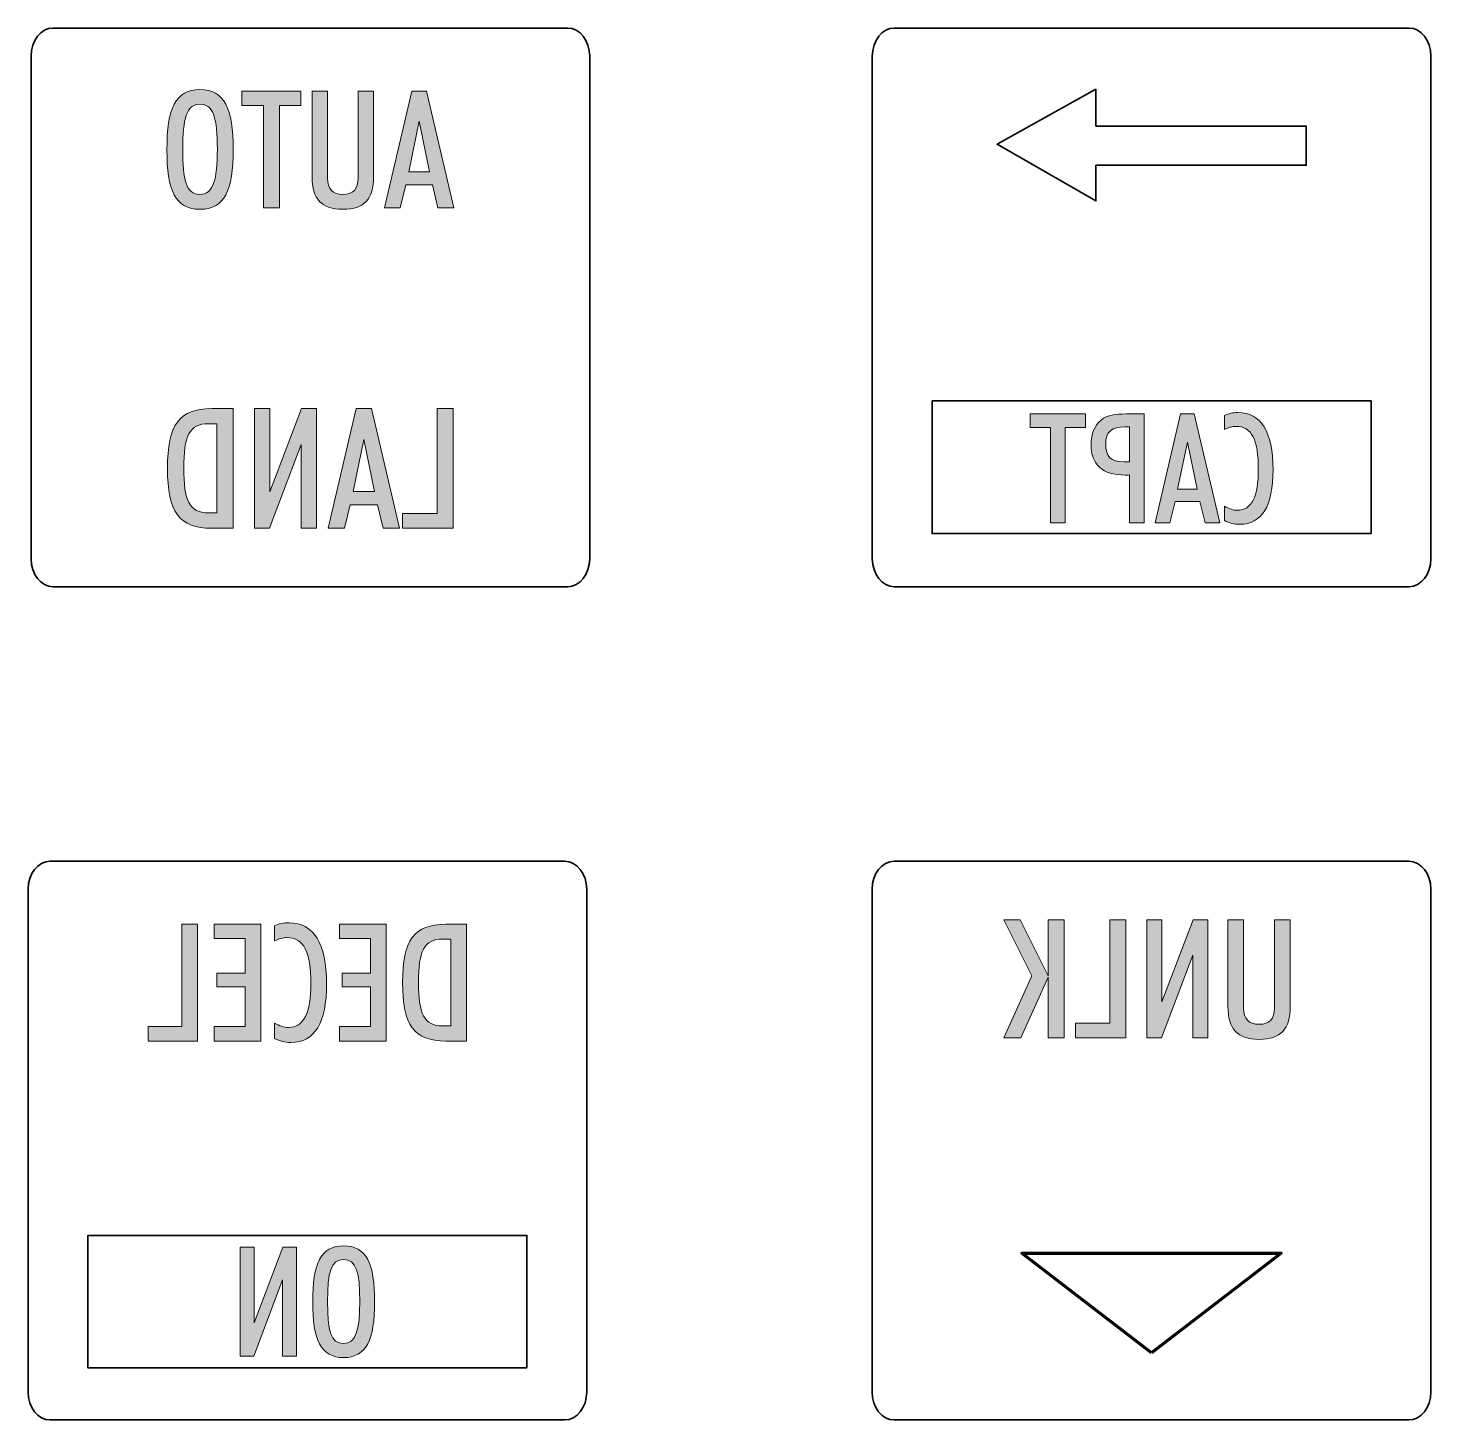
# Model space of a CAD drawing. Header units: millimetres. Extents: x 4 to 202, y 10 to 290.
# Drawn here: x 75.1 to 110.25, y 10.37 to 45.25 of the extents above; entities that cross this region are included whole.
import ezdxf

# ---------------------------------------------------------------- set-up
doc = ezdxf.new("R2010")
doc.units = ezdxf.units.MM
doc.header["$MEASUREMENT"] = 0
doc.layers.add('Layer 1', color=7, linetype='Continuous', lineweight=0)

# ---------------------------------------------------------------- blocks, each defined once
blk = doc.blocks.new('Block_43')
at = {"layer": 'Layer 1', "true_color": 0x1d1e1b, "transparency": 33554687}
h = blk.add_hatch(color=250, dxfattribs=at)
h.dxf.hatch_style = 2
edge = h.paths.add_edge_path()
edge.add_spline(control_points=[(101.059, 22.907), (101.059, 22.907), (100.66, 22.907), (100.66, 22.907), (100.66, 22.907), (100.66, 21.503), (100.66, 21.503), (100.66, 21.503), (99.962, 22.907), (99.962, 22.907), (99.962, 22.907), (99.547, 22.907), (99.547, 22.907), (99.547, 22.907), (100.253, 21.498), (100.253, 21.498), (100.253, 21.498), (99.547, 19.944), (99.547, 19.944), (99.547, 19.944), (99.975, 19.944), (99.975, 19.944), (99.975, 19.944), (100.66, 21.465), (100.66, 21.465), (100.66, 21.465), (100.66, 19.944), (100.66, 19.944), (100.66, 19.944), (101.059, 19.944), (101.059, 19.944), (101.059, 19.944), (101.059, 22.907), (101.059, 22.907)], knot_values=[0, 0, 0, 0, 1, 1, 1, 2, 2, 2, 3, 3, 3, 4, 4, 4, 5, 5, 5, 6, 6, 6, 7, 7, 7, 8, 8, 8, 9, 9, 9, 10, 10, 10, 11, 11, 11, 11], degree=3, periodic=0)
h = blk.add_hatch(color=250, dxfattribs=at)
h.dxf.hatch_style = 2
edge = h.paths.add_edge_path()
edge.add_spline(control_points=[(102.604, 22.907), (102.604, 22.907), (102.205, 22.907), (102.205, 22.907), (102.205, 22.907), (102.205, 20.314), (102.205, 20.314), (102.205, 20.314), (101.349, 20.314), (101.349, 20.314), (101.349, 20.314), (101.349, 19.944), (101.349, 19.944), (101.349, 19.944), (102.604, 19.944), (102.604, 19.944), (102.604, 19.944), (102.604, 22.907), (102.604, 22.907)], knot_values=[0, 0, 0, 0, 1, 1, 1, 2, 2, 2, 3, 3, 3, 4, 4, 4, 5, 5, 5, 6, 6, 6, 6], degree=3, periodic=0)
h = blk.add_hatch(color=250, dxfattribs=at)
h.dxf.hatch_style = 2
edge = h.paths.add_edge_path()
edge.add_spline(control_points=[(104.664, 22.907), (104.664, 22.907), (104.294, 22.907), (104.294, 22.907), (104.294, 22.907), (103.509, 20.85), (103.509, 20.85), (103.509, 20.85), (103.509, 22.907), (103.509, 22.907), (103.509, 22.907), (103.131, 22.907), (103.131, 22.907), (103.131, 22.907), (103.131, 19.944), (103.131, 19.944), (103.131, 19.944), (103.505, 19.944), (103.505, 19.944), (103.505, 19.944), (104.286, 22.018), (104.286, 22.018), (104.286, 22.018), (104.286, 19.944), (104.286, 19.944), (104.286, 19.944), (104.664, 19.944), (104.664, 19.944), (104.664, 19.944), (104.664, 22.907), (104.664, 22.907)], knot_values=[0, 0, 0, 0, 1, 1, 1, 2, 2, 2, 3, 3, 3, 4, 4, 4, 5, 5, 5, 6, 6, 6, 7, 7, 7, 8, 8, 8, 9, 9, 9, 10, 10, 10, 10], degree=3, periodic=0)
h = blk.add_hatch(color=250, dxfattribs=at)
h.dxf.hatch_style = 2
edge = h.paths.add_edge_path()
edge.add_spline(control_points=[(106.728, 22.907), (106.728, 22.907), (106.333, 22.907), (106.333, 22.907), (106.333, 22.907), (106.333, 20.701), (106.333, 20.701), (106.333, 20.418), (106.209, 20.285), (105.947, 20.285), (105.685, 20.285), (105.56, 20.418), (105.56, 20.701), (105.56, 20.701), (105.56, 22.907), (105.56, 22.907), (105.56, 22.907), (105.166, 22.907), (105.166, 22.907), (105.166, 22.907), (105.166, 20.734), (105.166, 20.734), (105.166, 20.165), (105.403, 19.907), (105.947, 19.907), (106.491, 19.907), (106.728, 20.165), (106.728, 20.734), (106.728, 20.734), (106.728, 22.907), (106.728, 22.907)], knot_values=[0, 0, 0, 0, 1, 1, 1, 2, 2, 2, 3, 3, 3, 4, 4, 4, 5, 5, 5, 6, 6, 6, 7, 7, 7, 8, 8, 8, 9, 9, 9, 10, 10, 10, 10], degree=3, periodic=0)
at = {"layer": 'Layer 1'}
for points, knots in [([(101.059, 22.907), (101.059, 22.907), (100.66, 22.907), (100.66, 22.907), (100.66, 22.907), (100.66, 21.503), (100.66, 21.503), (100.66, 21.503), (99.962, 22.907), (99.962, 22.907), (99.962, 22.907), (99.547, 22.907), (99.547, 22.907), (99.547, 22.907), (100.253, 21.498), (100.253, 21.498), (100.253, 21.498), (99.547, 19.944), (99.547, 19.944), (99.547, 19.944), (99.975, 19.944), (99.975, 19.944), (99.975, 19.944), (100.66, 21.465), (100.66, 21.465), (100.66, 21.465), (100.66, 19.944), (100.66, 19.944), (100.66, 19.944), (101.059, 19.944), (101.059, 19.944), (101.059, 19.944), (101.059, 22.907), (101.059, 22.907)], [0, 0, 0, 0, 1, 1, 1, 2, 2, 2, 3, 3, 3, 4, 4, 4, 5, 5, 5, 6, 6, 6, 7, 7, 7, 8, 8, 8, 9, 9, 9, 10, 10, 10, 11, 11, 11, 11]), ([(102.604, 22.907), (102.604, 22.907), (102.205, 22.907), (102.205, 22.907), (102.205, 22.907), (102.205, 20.314), (102.205, 20.314), (102.205, 20.314), (101.349, 20.314), (101.349, 20.314), (101.349, 20.314), (101.349, 19.944), (101.349, 19.944), (101.349, 19.944), (102.604, 19.944), (102.604, 19.944), (102.604, 19.944), (102.604, 22.907), (102.604, 22.907)], [0, 0, 0, 0, 1, 1, 1, 2, 2, 2, 3, 3, 3, 4, 4, 4, 5, 5, 5, 6, 6, 6, 6]), ([(104.664, 22.907), (104.664, 22.907), (104.294, 22.907), (104.294, 22.907), (104.294, 22.907), (103.509, 20.85), (103.509, 20.85), (103.509, 20.85), (103.509, 22.907), (103.509, 22.907), (103.509, 22.907), (103.131, 22.907), (103.131, 22.907), (103.131, 22.907), (103.131, 19.944), (103.131, 19.944), (103.131, 19.944), (103.505, 19.944), (103.505, 19.944), (103.505, 19.944), (104.286, 22.018), (104.286, 22.018), (104.286, 22.018), (104.286, 19.944), (104.286, 19.944), (104.286, 19.944), (104.664, 19.944), (104.664, 19.944), (104.664, 19.944), (104.664, 22.907), (104.664, 22.907)], [0, 0, 0, 0, 1, 1, 1, 2, 2, 2, 3, 3, 3, 4, 4, 4, 5, 5, 5, 6, 6, 6, 7, 7, 7, 8, 8, 8, 9, 9, 9, 10, 10, 10, 10]), ([(106.728, 22.907), (106.728, 22.907), (106.333, 22.907), (106.333, 22.907), (106.333, 22.907), (106.333, 20.701), (106.333, 20.701), (106.333, 20.418), (106.209, 20.285), (105.947, 20.285), (105.685, 20.285), (105.56, 20.418), (105.56, 20.701), (105.56, 20.701), (105.56, 22.907), (105.56, 22.907), (105.56, 22.907), (105.166, 22.907), (105.166, 22.907), (105.166, 22.907), (105.166, 20.734), (105.166, 20.734), (105.166, 20.165), (105.403, 19.907), (105.947, 19.907), (106.491, 19.907), (106.728, 20.165), (106.728, 20.734), (106.728, 20.734), (106.728, 22.907), (106.728, 22.907)], [0, 0, 0, 0, 1, 1, 1, 2, 2, 2, 3, 3, 3, 4, 4, 4, 5, 5, 5, 6, 6, 6, 7, 7, 7, 8, 8, 8, 9, 9, 9, 10, 10, 10, 10])]:
    blk.add_open_spline(points, degree=3, knots=knots, dxfattribs=at)
blk = doc.blocks.new('Block_44')
at = {"layer": 'Layer 1', "true_color": 0x1d1e1b, "transparency": 33554687}
h = blk.add_hatch(color=250, dxfattribs=at)
h.dxf.hatch_style = 2
edge = h.paths.add_edge_path()
edge.add_spline(control_points=[(79.346, 22.792), (79.346, 22.792), (78.952, 22.792), (78.952, 22.792), (78.952, 22.792), (78.952, 20.231), (78.952, 20.231), (78.952, 20.231), (78.106, 20.231), (78.106, 20.231), (78.106, 20.231), (78.106, 19.866), (78.106, 19.866), (78.106, 19.866), (79.346, 19.866), (79.346, 19.866), (79.346, 19.866), (79.346, 22.792), (79.346, 22.792)], knot_values=[0, 0, 0, 0, 1, 1, 1, 2, 2, 2, 3, 3, 3, 4, 4, 4, 5, 5, 5, 6, 6, 6, 6], degree=3, periodic=0)
h = blk.add_hatch(color=250, dxfattribs=at)
h.dxf.hatch_style = 2
edge = h.paths.add_edge_path()
edge.add_spline(control_points=[(80.933, 22.792), (80.933, 22.792), (79.763, 22.792), (79.763, 22.792), (79.763, 22.792), (79.763, 22.439), (79.763, 22.439), (79.763, 22.439), (80.539, 22.439), (80.539, 22.439), (80.539, 22.439), (80.539, 21.569), (80.539, 21.569), (80.539, 21.569), (79.829, 21.569), (79.829, 21.569), (79.829, 21.569), (79.829, 21.221), (79.829, 21.221), (79.829, 21.221), (80.539, 21.221), (80.539, 21.221), (80.539, 21.221), (80.539, 20.231), (80.539, 20.231), (80.539, 20.231), (79.763, 20.231), (79.763, 20.231), (79.763, 20.231), (79.763, 19.866), (79.763, 19.866), (79.763, 19.866), (80.933, 19.866), (80.933, 19.866), (80.933, 19.866), (80.933, 22.792), (80.933, 22.792)], knot_values=[0, 0, 0, 0, 1, 1, 1, 2, 2, 2, 3, 3, 3, 4, 4, 4, 5, 5, 5, 6, 6, 6, 7, 7, 7, 8, 8, 8, 9, 9, 9, 10, 10, 10, 11, 11, 11, 12, 12, 12, 12], degree=3, periodic=0)
h = blk.add_hatch(color=250, dxfattribs=at)
h.dxf.hatch_style = 2
edge = h.paths.add_edge_path()
edge.add_spline(control_points=[(81.683, 19.829), (82.282, 19.829), (82.578, 20.318), (82.578, 21.303), (82.578, 22.316), (82.254, 22.829), (81.638, 22.829), (81.503, 22.829), (81.384, 22.805), (81.273, 22.751), (81.273, 22.751), (81.273, 22.378), (81.273, 22.378), (81.384, 22.431), (81.486, 22.46), (81.581, 22.46), (82.012, 22.46), (82.184, 22.082), (82.184, 21.307), (82.184, 20.568), (82.007, 20.207), (81.622, 20.207), (81.511, 20.207), (81.4, 20.244), (81.273, 20.318), (81.273, 20.318), (81.273, 19.932), (81.273, 19.932), (81.404, 19.862), (81.535, 19.829), (81.683, 19.829)], knot_values=[0, 0, 0, 0, 1, 1, 1, 2, 2, 2, 3, 3, 3, 4, 4, 4, 5, 5, 5, 6, 6, 6, 7, 7, 7, 8, 8, 8, 9, 9, 9, 10, 10, 10, 10], degree=3, periodic=0)
h = blk.add_hatch(color=250, dxfattribs=at)
h.dxf.hatch_style = 2
edge = h.paths.add_edge_path()
edge.add_spline(control_points=[(84.071, 22.792), (84.071, 22.792), (82.901, 22.792), (82.901, 22.792), (82.901, 22.792), (82.901, 22.439), (82.901, 22.439), (82.901, 22.439), (83.677, 22.439), (83.677, 22.439), (83.677, 22.439), (83.677, 21.569), (83.677, 21.569), (83.677, 21.569), (82.967, 21.569), (82.967, 21.569), (82.967, 21.569), (82.967, 21.221), (82.967, 21.221), (82.967, 21.221), (83.677, 21.221), (83.677, 21.221), (83.677, 21.221), (83.677, 20.231), (83.677, 20.231), (83.677, 20.231), (82.901, 20.231), (82.901, 20.231), (82.901, 20.231), (82.901, 19.866), (82.901, 19.866), (82.901, 19.866), (84.071, 19.866), (84.071, 19.866), (84.071, 19.866), (84.071, 22.792), (84.071, 22.792)], knot_values=[0, 0, 0, 0, 1, 1, 1, 2, 2, 2, 3, 3, 3, 4, 4, 4, 5, 5, 5, 6, 6, 6, 7, 7, 7, 8, 8, 8, 9, 9, 9, 10, 10, 10, 11, 11, 11, 12, 12, 12, 12], degree=3, periodic=0)
h = blk.add_hatch(color=250, dxfattribs=at)
h.dxf.hatch_style = 2
edge = h.paths.add_edge_path()
edge.add_spline(control_points=[(85.486, 20.244), (85.022, 20.244), (84.882, 20.556), (84.882, 21.335), (84.882, 22.115), (85.022, 22.423), (85.486, 22.423), (85.486, 22.423), (85.691, 22.423), (85.691, 22.423), (85.691, 22.423), (85.691, 20.244), (85.691, 20.244), (85.691, 20.244), (85.486, 20.244), (85.486, 20.244)], knot_values=[0, 0, 0, 0, 1, 1, 1, 2, 2, 2, 3, 3, 3, 4, 4, 4, 5, 5, 5, 5], degree=3, periodic=0)
edge = h.paths.add_edge_path()
edge.add_spline(control_points=[(86.089, 22.792), (86.089, 22.792), (85.568, 22.792), (85.568, 22.792), (84.768, 22.792), (84.484, 22.398), (84.484, 21.331), (84.484, 20.26), (84.768, 19.866), (85.568, 19.866), (85.568, 19.866), (86.089, 19.866), (86.089, 19.866), (86.089, 19.866), (86.089, 22.792), (86.089, 22.792)], knot_values=[0, 0, 0, 0, 1, 1, 1, 2, 2, 2, 3, 3, 3, 4, 4, 4, 5, 5, 5, 5], degree=3, periodic=0)
at = {"layer": 'Layer 1'}
for points, knots in [([(79.346, 22.792), (79.346, 22.792), (78.952, 22.792), (78.952, 22.792), (78.952, 22.792), (78.952, 20.231), (78.952, 20.231), (78.952, 20.231), (78.106, 20.231), (78.106, 20.231), (78.106, 20.231), (78.106, 19.866), (78.106, 19.866), (78.106, 19.866), (79.346, 19.866), (79.346, 19.866), (79.346, 19.866), (79.346, 22.792), (79.346, 22.792)], [0, 0, 0, 0, 1, 1, 1, 2, 2, 2, 3, 3, 3, 4, 4, 4, 5, 5, 5, 6, 6, 6, 6]), ([(80.933, 22.792), (80.933, 22.792), (79.763, 22.792), (79.763, 22.792), (79.763, 22.792), (79.763, 22.439), (79.763, 22.439), (79.763, 22.439), (80.539, 22.439), (80.539, 22.439), (80.539, 22.439), (80.539, 21.569), (80.539, 21.569), (80.539, 21.569), (79.829, 21.569), (79.829, 21.569), (79.829, 21.569), (79.829, 21.221), (79.829, 21.221), (79.829, 21.221), (80.539, 21.221), (80.539, 21.221), (80.539, 21.221), (80.539, 20.231), (80.539, 20.231), (80.539, 20.231), (79.763, 20.231), (79.763, 20.231), (79.763, 20.231), (79.763, 19.866), (79.763, 19.866), (79.763, 19.866), (80.933, 19.866), (80.933, 19.866), (80.933, 19.866), (80.933, 22.792), (80.933, 22.792)], [0, 0, 0, 0, 1, 1, 1, 2, 2, 2, 3, 3, 3, 4, 4, 4, 5, 5, 5, 6, 6, 6, 7, 7, 7, 8, 8, 8, 9, 9, 9, 10, 10, 10, 11, 11, 11, 12, 12, 12, 12]), ([(81.683, 19.829), (82.282, 19.829), (82.578, 20.318), (82.578, 21.303), (82.578, 22.316), (82.254, 22.829), (81.638, 22.829), (81.503, 22.829), (81.384, 22.805), (81.273, 22.751), (81.273, 22.751), (81.273, 22.378), (81.273, 22.378), (81.384, 22.431), (81.486, 22.46), (81.581, 22.46), (82.012, 22.46), (82.184, 22.082), (82.184, 21.307), (82.184, 20.568), (82.007, 20.207), (81.622, 20.207), (81.511, 20.207), (81.4, 20.244), (81.273, 20.318), (81.273, 20.318), (81.273, 19.932), (81.273, 19.932), (81.404, 19.862), (81.535, 19.829), (81.683, 19.829)], [0, 0, 0, 0, 1, 1, 1, 2, 2, 2, 3, 3, 3, 4, 4, 4, 5, 5, 5, 6, 6, 6, 7, 7, 7, 8, 8, 8, 9, 9, 9, 10, 10, 10, 10]), ([(84.071, 22.792), (84.071, 22.792), (82.901, 22.792), (82.901, 22.792), (82.901, 22.792), (82.901, 22.439), (82.901, 22.439), (82.901, 22.439), (83.677, 22.439), (83.677, 22.439), (83.677, 22.439), (83.677, 21.569), (83.677, 21.569), (83.677, 21.569), (82.967, 21.569), (82.967, 21.569), (82.967, 21.569), (82.967, 21.221), (82.967, 21.221), (82.967, 21.221), (83.677, 21.221), (83.677, 21.221), (83.677, 21.221), (83.677, 20.231), (83.677, 20.231), (83.677, 20.231), (82.901, 20.231), (82.901, 20.231), (82.901, 20.231), (82.901, 19.866), (82.901, 19.866), (82.901, 19.866), (84.071, 19.866), (84.071, 19.866), (84.071, 19.866), (84.071, 22.792), (84.071, 22.792)], [0, 0, 0, 0, 1, 1, 1, 2, 2, 2, 3, 3, 3, 4, 4, 4, 5, 5, 5, 6, 6, 6, 7, 7, 7, 8, 8, 8, 9, 9, 9, 10, 10, 10, 11, 11, 11, 12, 12, 12, 12]), ([(86.089, 22.792), (86.089, 22.792), (85.568, 22.792), (85.568, 22.792), (84.768, 22.792), (84.484, 22.398), (84.484, 21.331), (84.484, 20.26), (84.768, 19.866), (85.568, 19.866), (85.568, 19.866), (86.089, 19.866), (86.089, 19.866), (86.089, 19.866), (86.089, 22.792), (86.089, 22.792)], [0, 0, 0, 0, 1, 1, 1, 2, 2, 2, 3, 3, 3, 4, 4, 4, 5, 5, 5, 5]), ([(85.486, 20.244), (85.022, 20.244), (84.882, 20.556), (84.882, 21.335), (84.882, 22.115), (85.022, 22.423), (85.486, 22.423), (85.486, 22.423), (85.691, 22.423), (85.691, 22.423), (85.691, 22.423), (85.691, 20.244), (85.691, 20.244), (85.691, 20.244), (85.486, 20.244), (85.486, 20.244)], [0, 0, 0, 0, 1, 1, 1, 2, 2, 2, 3, 3, 3, 4, 4, 4, 5, 5, 5, 5])]:
    blk.add_open_spline(points, degree=3, knots=knots, dxfattribs=at)
blk = doc.blocks.new('Block_45')
at = {"layer": 'Layer 1', "true_color": 0x1d1e1b, "transparency": 33554687}
h = blk.add_hatch(color=250, dxfattribs=at)
h.dxf.hatch_style = 2
edge = h.paths.add_edge_path()
edge.add_spline(control_points=[(81.826, 14.701), (81.826, 14.701), (81.485, 14.701), (81.485, 14.701), (81.485, 14.701), (80.761, 12.805), (80.761, 12.805), (80.761, 12.805), (80.761, 14.701), (80.761, 14.701), (80.761, 14.701), (80.413, 14.701), (80.413, 14.701), (80.413, 14.701), (80.413, 11.97), (80.413, 11.97), (80.413, 11.97), (80.757, 11.97), (80.757, 11.97), (80.757, 11.97), (81.478, 13.881), (81.478, 13.881), (81.478, 13.881), (81.478, 11.97), (81.478, 11.97), (81.478, 11.97), (81.826, 11.97), (81.826, 11.97), (81.826, 11.97), (81.826, 14.701), (81.826, 14.701)], knot_values=[0, 0, 0, 0, 1, 1, 1, 2, 2, 2, 3, 3, 3, 4, 4, 4, 5, 5, 5, 6, 6, 6, 7, 7, 7, 8, 8, 8, 9, 9, 9, 10, 10, 10, 10], degree=3, periodic=0)
h = blk.add_hatch(color=250, dxfattribs=at)
h.dxf.hatch_style = 2
edge = h.paths.add_edge_path()
edge.add_spline(control_points=[(83.001, 12.284), (82.676, 12.284), (82.603, 12.625), (82.603, 13.341), (82.603, 14.057), (82.687, 14.394), (83.005, 14.394), (83.323, 14.394), (83.411, 14.057), (83.411, 13.341), (83.411, 12.621), (83.315, 12.284), (83.001, 12.284)], knot_values=[0, 0, 0, 0, 1, 1, 1, 2, 2, 2, 3, 3, 3, 4, 4, 4, 4], degree=3, periodic=0)
edge = h.paths.add_edge_path()
edge.add_spline(control_points=[(83.005, 14.735), (82.43, 14.735), (82.231, 14.291), (82.231, 13.333), (82.231, 12.38), (82.43, 11.935), (83.005, 11.935), (83.579, 11.935), (83.782, 12.376), (83.782, 13.333), (83.782, 14.291), (83.579, 14.735), (83.005, 14.735)], knot_values=[0, 0, 0, 0, 1, 1, 1, 2, 2, 2, 3, 3, 3, 4, 4, 4, 4], degree=3, periodic=0)
at = {"layer": 'Layer 1'}
for points, knots in [([(81.826, 14.701), (81.826, 14.701), (81.485, 14.701), (81.485, 14.701), (81.485, 14.701), (80.761, 12.805), (80.761, 12.805), (80.761, 12.805), (80.761, 14.701), (80.761, 14.701), (80.761, 14.701), (80.413, 14.701), (80.413, 14.701), (80.413, 14.701), (80.413, 11.97), (80.413, 11.97), (80.413, 11.97), (80.757, 11.97), (80.757, 11.97), (80.757, 11.97), (81.478, 13.881), (81.478, 13.881), (81.478, 13.881), (81.478, 11.97), (81.478, 11.97), (81.478, 11.97), (81.826, 11.97), (81.826, 11.97), (81.826, 11.97), (81.826, 14.701), (81.826, 14.701)], [0, 0, 0, 0, 1, 1, 1, 2, 2, 2, 3, 3, 3, 4, 4, 4, 5, 5, 5, 6, 6, 6, 7, 7, 7, 8, 8, 8, 9, 9, 9, 10, 10, 10, 10]), ([(83.005, 14.735), (82.43, 14.735), (82.231, 14.291), (82.231, 13.333), (82.231, 12.38), (82.43, 11.935), (83.005, 11.935), (83.579, 11.935), (83.782, 12.376), (83.782, 13.333), (83.782, 14.291), (83.579, 14.735), (83.005, 14.735)], [0, 0, 0, 0, 1, 1, 1, 2, 2, 2, 3, 3, 3, 4, 4, 4, 4]), ([(83.001, 12.284), (82.676, 12.284), (82.603, 12.625), (82.603, 13.341), (82.603, 14.057), (82.687, 14.394), (83.005, 14.394), (83.323, 14.394), (83.411, 14.057), (83.411, 13.341), (83.411, 12.621), (83.315, 12.284), (83.001, 12.284)], [0, 0, 0, 0, 1, 1, 1, 2, 2, 2, 3, 3, 3, 4, 4, 4, 4])]:
    blk.add_open_spline(points, degree=3, knots=knots, dxfattribs=at)
blk = doc.blocks.new('Block_60')
at = {"layer": 'Layer 1', "true_color": 0x1d1e1b, "transparency": 33554687}
h = blk.add_hatch(color=250, dxfattribs=at)
h.dxf.hatch_style = 2
edge = h.paths.add_edge_path()
edge.add_spline(control_points=[(101.089, 35.239), (101.089, 35.239), (101.594, 35.239), (101.594, 35.239), (101.594, 35.239), (101.594, 35.58), (101.594, 35.58), (101.594, 35.58), (100.212, 35.58), (100.212, 35.58), (100.212, 35.58), (100.212, 35.239), (100.212, 35.239), (100.212, 35.239), (100.717, 35.239), (100.717, 35.239), (100.717, 35.239), (100.717, 32.849), (100.717, 32.849), (100.717, 32.849), (101.089, 32.849), (101.089, 32.849), (101.089, 32.849), (101.089, 35.239), (101.089, 35.239)], knot_values=[0, 0, 0, 0, 1, 1, 1, 2, 2, 2, 3, 3, 3, 4, 4, 4, 5, 5, 5, 6, 6, 6, 7, 7, 7, 8, 8, 8, 8], degree=3, periodic=0)
h = blk.add_hatch(color=250, dxfattribs=at)
h.dxf.hatch_style = 2
edge = h.paths.add_edge_path()
edge.add_spline(control_points=[(102.559, 34.381), (102.237, 34.381), (102.103, 34.5), (102.103, 34.826), (102.103, 35.143), (102.252, 35.258), (102.586, 35.258), (102.586, 35.258), (102.697, 35.258), (102.697, 35.258), (102.697, 35.258), (102.697, 34.381), (102.697, 34.381), (102.697, 34.381), (102.559, 34.381), (102.559, 34.381)], knot_values=[0, 0, 0, 0, 1, 1, 1, 2, 2, 2, 3, 3, 3, 4, 4, 4, 5, 5, 5, 5], degree=3, periodic=0)
edge = h.paths.add_edge_path()
edge.add_spline(control_points=[(103.064, 35.58), (103.064, 35.58), (102.616, 35.58), (102.616, 35.58), (102.348, 35.58), (102.149, 35.557), (101.988, 35.427), (101.827, 35.297), (101.735, 35.074), (101.735, 34.81), (101.735, 34.316), (102.026, 34.048), (102.589, 34.048), (102.624, 34.048), (102.662, 34.048), (102.697, 34.052), (102.697, 34.052), (102.697, 32.849), (102.697, 32.849), (102.697, 32.849), (103.064, 32.849), (103.064, 32.849), (103.064, 32.849), (103.064, 35.58), (103.064, 35.58)], knot_values=[0, 0, 0, 0, 1, 1, 1, 2, 2, 2, 3, 3, 3, 4, 4, 4, 5, 5, 5, 6, 6, 6, 7, 7, 7, 8, 8, 8, 8], degree=3, periodic=0)
h = blk.add_hatch(color=250, dxfattribs=at)
h.dxf.hatch_style = 2
edge = h.paths.add_edge_path()
edge.add_spline(control_points=[(104.396, 33.692), (104.396, 33.692), (103.906, 33.692), (103.906, 33.692), (103.906, 33.692), (104.151, 34.875), (104.151, 34.875), (104.151, 34.875), (104.396, 33.692), (104.396, 33.692)], knot_values=[0, 0, 0, 0, 1, 1, 1, 2, 2, 2, 3, 3, 3, 3], degree=3, periodic=0)
edge = h.paths.add_edge_path()
edge.add_spline(control_points=[(104.324, 35.58), (104.324, 35.58), (103.979, 35.58), (103.979, 35.58), (103.979, 35.58), (103.339, 32.849), (103.339, 32.849), (103.339, 32.849), (103.711, 32.849), (103.711, 32.849), (103.711, 32.849), (103.841, 33.385), (103.841, 33.385), (103.841, 33.385), (104.465, 33.385), (104.465, 33.385), (104.465, 33.385), (104.592, 32.849), (104.592, 32.849), (104.592, 32.849), (104.963, 32.849), (104.963, 32.849), (104.963, 32.849), (104.324, 35.58), (104.324, 35.58)], knot_values=[0, 0, 0, 0, 1, 1, 1, 2, 2, 2, 3, 3, 3, 4, 4, 4, 5, 5, 5, 6, 6, 6, 7, 7, 7, 8, 8, 8, 8], degree=3, periodic=0)
h = blk.add_hatch(color=250, dxfattribs=at)
h.dxf.hatch_style = 2
edge = h.paths.add_edge_path()
edge.add_spline(control_points=[(105.461, 32.815), (106.02, 32.815), (106.296, 33.27), (106.296, 34.19), (106.296, 35.136), (105.993, 35.615), (105.418, 35.615), (105.292, 35.615), (105.181, 35.592), (105.077, 35.542), (105.077, 35.542), (105.077, 35.193), (105.077, 35.193), (105.181, 35.243), (105.277, 35.27), (105.365, 35.27), (105.767, 35.27), (105.928, 34.917), (105.928, 34.193), (105.928, 33.504), (105.763, 33.167), (105.403, 33.167), (105.3, 33.167), (105.196, 33.201), (105.077, 33.27), (105.077, 33.27), (105.077, 32.91), (105.077, 32.91), (105.2, 32.845), (105.323, 32.815), (105.461, 32.815)], knot_values=[0, 0, 0, 0, 1, 1, 1, 2, 2, 2, 3, 3, 3, 4, 4, 4, 5, 5, 5, 6, 6, 6, 7, 7, 7, 8, 8, 8, 9, 9, 9, 10, 10, 10, 10], degree=3, periodic=0)
at = {"layer": 'Layer 1'}
for points, knots in [([(101.089, 35.239), (101.089, 35.239), (101.594, 35.239), (101.594, 35.239), (101.594, 35.239), (101.594, 35.58), (101.594, 35.58), (101.594, 35.58), (100.212, 35.58), (100.212, 35.58), (100.212, 35.58), (100.212, 35.239), (100.212, 35.239), (100.212, 35.239), (100.717, 35.239), (100.717, 35.239), (100.717, 35.239), (100.717, 32.849), (100.717, 32.849), (100.717, 32.849), (101.089, 32.849), (101.089, 32.849), (101.089, 32.849), (101.089, 35.239), (101.089, 35.239)], [0, 0, 0, 0, 1, 1, 1, 2, 2, 2, 3, 3, 3, 4, 4, 4, 5, 5, 5, 6, 6, 6, 7, 7, 7, 8, 8, 8, 8]), ([(103.064, 35.58), (103.064, 35.58), (102.616, 35.58), (102.616, 35.58), (102.348, 35.58), (102.149, 35.557), (101.988, 35.427), (101.827, 35.297), (101.735, 35.074), (101.735, 34.81), (101.735, 34.316), (102.026, 34.048), (102.589, 34.048), (102.624, 34.048), (102.662, 34.048), (102.697, 34.052), (102.697, 34.052), (102.697, 32.849), (102.697, 32.849), (102.697, 32.849), (103.064, 32.849), (103.064, 32.849), (103.064, 32.849), (103.064, 35.58), (103.064, 35.58)], [0, 0, 0, 0, 1, 1, 1, 2, 2, 2, 3, 3, 3, 4, 4, 4, 5, 5, 5, 6, 6, 6, 7, 7, 7, 8, 8, 8, 8]), ([(104.324, 35.58), (104.324, 35.58), (103.979, 35.58), (103.979, 35.58), (103.979, 35.58), (103.339, 32.849), (103.339, 32.849), (103.339, 32.849), (103.711, 32.849), (103.711, 32.849), (103.711, 32.849), (103.841, 33.385), (103.841, 33.385), (103.841, 33.385), (104.465, 33.385), (104.465, 33.385), (104.465, 33.385), (104.592, 32.849), (104.592, 32.849), (104.592, 32.849), (104.963, 32.849), (104.963, 32.849), (104.963, 32.849), (104.324, 35.58), (104.324, 35.58)], [0, 0, 0, 0, 1, 1, 1, 2, 2, 2, 3, 3, 3, 4, 4, 4, 5, 5, 5, 6, 6, 6, 7, 7, 7, 8, 8, 8, 8]), ([(105.461, 32.815), (106.02, 32.815), (106.296, 33.27), (106.296, 34.19), (106.296, 35.136), (105.993, 35.615), (105.418, 35.615), (105.292, 35.615), (105.181, 35.592), (105.077, 35.542), (105.077, 35.542), (105.077, 35.193), (105.077, 35.193), (105.181, 35.243), (105.277, 35.27), (105.365, 35.27), (105.767, 35.27), (105.928, 34.917), (105.928, 34.193), (105.928, 33.504), (105.763, 33.167), (105.403, 33.167), (105.3, 33.167), (105.196, 33.201), (105.077, 33.27), (105.077, 33.27), (105.077, 32.91), (105.077, 32.91), (105.2, 32.845), (105.323, 32.815), (105.461, 32.815)], [0, 0, 0, 0, 1, 1, 1, 2, 2, 2, 3, 3, 3, 4, 4, 4, 5, 5, 5, 6, 6, 6, 7, 7, 7, 8, 8, 8, 9, 9, 9, 10, 10, 10, 10]), ([(102.559, 34.381), (102.237, 34.381), (102.103, 34.5), (102.103, 34.826), (102.103, 35.143), (102.252, 35.258), (102.586, 35.258), (102.586, 35.258), (102.697, 35.258), (102.697, 35.258), (102.697, 35.258), (102.697, 34.381), (102.697, 34.381), (102.697, 34.381), (102.559, 34.381), (102.559, 34.381)], [0, 0, 0, 0, 1, 1, 1, 2, 2, 2, 3, 3, 3, 4, 4, 4, 5, 5, 5, 5]), ([(104.396, 33.692), (104.396, 33.692), (103.906, 33.692), (103.906, 33.692), (103.906, 33.692), (104.151, 34.875), (104.151, 34.875), (104.151, 34.875), (104.396, 33.692), (104.396, 33.692)], [0, 0, 0, 0, 1, 1, 1, 2, 2, 2, 3, 3, 3, 3])]:
    blk.add_open_spline(points, degree=3, knots=knots, dxfattribs=at)
blk = doc.blocks.new('Block_61')
at = {"layer": 'Layer 1', "true_color": 0x1d1e1b, "transparency": 33554687}
h = blk.add_hatch(color=250, dxfattribs=at)
h.dxf.hatch_style = 2
edge = h.paths.add_edge_path()
edge.add_spline(control_points=[(79.618, 33.102), (79.142, 33.102), (78.999, 33.421), (78.999, 34.221), (78.999, 35.02), (79.142, 35.336), (79.618, 35.336), (79.618, 35.336), (79.828, 35.336), (79.828, 35.336), (79.828, 35.336), (79.828, 33.102), (79.828, 33.102), (79.828, 33.102), (79.618, 33.102), (79.618, 33.102)], knot_values=[0, 0, 0, 0, 1, 1, 1, 2, 2, 2, 3, 3, 3, 4, 4, 4, 5, 5, 5, 5], degree=3, periodic=0)
edge = h.paths.add_edge_path()
edge.add_spline(control_points=[(80.236, 35.715), (80.236, 35.715), (79.702, 35.715), (79.702, 35.715), (78.882, 35.715), (78.591, 35.311), (78.591, 34.217), (78.591, 33.118), (78.882, 32.715), (79.702, 32.715), (79.702, 32.715), (80.236, 32.715), (80.236, 32.715), (80.236, 32.715), (80.236, 35.715), (80.236, 35.715)], knot_values=[0, 0, 0, 0, 1, 1, 1, 2, 2, 2, 3, 3, 3, 4, 4, 4, 5, 5, 5, 5], degree=3, periodic=0)
h = blk.add_hatch(color=250, dxfattribs=at)
h.dxf.hatch_style = 2
edge = h.paths.add_edge_path()
edge.add_spline(control_points=[(82.322, 35.715), (82.322, 35.715), (81.948, 35.715), (81.948, 35.715), (81.948, 35.715), (81.153, 33.632), (81.153, 33.632), (81.153, 33.632), (81.153, 35.715), (81.153, 35.715), (81.153, 35.715), (80.77, 35.715), (80.77, 35.715), (80.77, 35.715), (80.77, 32.715), (80.77, 32.715), (80.77, 32.715), (81.148, 32.715), (81.148, 32.715), (81.148, 32.715), (81.939, 34.814), (81.939, 34.814), (81.939, 34.814), (81.939, 32.715), (81.939, 32.715), (81.939, 32.715), (82.322, 32.715), (82.322, 32.715), (82.322, 32.715), (82.322, 35.715), (82.322, 35.715)], knot_values=[0, 0, 0, 0, 1, 1, 1, 2, 2, 2, 3, 3, 3, 4, 4, 4, 5, 5, 5, 6, 6, 6, 7, 7, 7, 8, 8, 8, 9, 9, 9, 10, 10, 10, 10], degree=3, periodic=0)
h = blk.add_hatch(color=250, dxfattribs=at)
h.dxf.hatch_style = 2
edge = h.paths.add_edge_path()
edge.add_spline(control_points=[(83.781, 33.64), (83.781, 33.64), (83.243, 33.64), (83.243, 33.64), (83.243, 33.64), (83.512, 34.94), (83.512, 34.94), (83.512, 34.94), (83.781, 33.64), (83.781, 33.64)], knot_values=[0, 0, 0, 0, 1, 1, 1, 2, 2, 2, 3, 3, 3, 3], degree=3, periodic=0)
edge = h.paths.add_edge_path()
edge.add_spline(control_points=[(83.701, 35.715), (83.701, 35.715), (83.323, 35.715), (83.323, 35.715), (83.323, 35.715), (82.62, 32.715), (82.62, 32.715), (82.62, 32.715), (83.028, 32.715), (83.028, 32.715), (83.028, 32.715), (83.171, 33.304), (83.171, 33.304), (83.171, 33.304), (83.857, 33.304), (83.857, 33.304), (83.857, 33.304), (83.996, 32.715), (83.996, 32.715), (83.996, 32.715), (84.404, 32.715), (84.404, 32.715), (84.404, 32.715), (83.701, 35.715), (83.701, 35.715)], knot_values=[0, 0, 0, 0, 1, 1, 1, 2, 2, 2, 3, 3, 3, 4, 4, 4, 5, 5, 5, 6, 6, 6, 7, 7, 7, 8, 8, 8, 8], degree=3, periodic=0)
h = blk.add_hatch(color=250, dxfattribs=at)
h.dxf.hatch_style = 2
edge = h.paths.add_edge_path()
edge.add_spline(control_points=[(85.754, 35.715), (85.754, 35.715), (85.35, 35.715), (85.35, 35.715), (85.35, 35.715), (85.35, 33.089), (85.35, 33.089), (85.35, 33.089), (84.483, 33.089), (84.483, 33.089), (84.483, 33.089), (84.483, 32.715), (84.483, 32.715), (84.483, 32.715), (85.754, 32.715), (85.754, 32.715), (85.754, 32.715), (85.754, 35.715), (85.754, 35.715)], knot_values=[0, 0, 0, 0, 1, 1, 1, 2, 2, 2, 3, 3, 3, 4, 4, 4, 5, 5, 5, 6, 6, 6, 6], degree=3, periodic=0)
at = {"layer": 'Layer 1'}
for points, knots in [([(80.236, 35.715), (80.236, 35.715), (79.702, 35.715), (79.702, 35.715), (78.882, 35.715), (78.591, 35.311), (78.591, 34.217), (78.591, 33.118), (78.882, 32.715), (79.702, 32.715), (79.702, 32.715), (80.236, 32.715), (80.236, 32.715), (80.236, 32.715), (80.236, 35.715), (80.236, 35.715)], [0, 0, 0, 0, 1, 1, 1, 2, 2, 2, 3, 3, 3, 4, 4, 4, 5, 5, 5, 5]), ([(82.322, 35.715), (82.322, 35.715), (81.948, 35.715), (81.948, 35.715), (81.948, 35.715), (81.153, 33.632), (81.153, 33.632), (81.153, 33.632), (81.153, 35.715), (81.153, 35.715), (81.153, 35.715), (80.77, 35.715), (80.77, 35.715), (80.77, 35.715), (80.77, 32.715), (80.77, 32.715), (80.77, 32.715), (81.148, 32.715), (81.148, 32.715), (81.148, 32.715), (81.939, 34.814), (81.939, 34.814), (81.939, 34.814), (81.939, 32.715), (81.939, 32.715), (81.939, 32.715), (82.322, 32.715), (82.322, 32.715), (82.322, 32.715), (82.322, 35.715), (82.322, 35.715)], [0, 0, 0, 0, 1, 1, 1, 2, 2, 2, 3, 3, 3, 4, 4, 4, 5, 5, 5, 6, 6, 6, 7, 7, 7, 8, 8, 8, 9, 9, 9, 10, 10, 10, 10]), ([(83.701, 35.715), (83.701, 35.715), (83.323, 35.715), (83.323, 35.715), (83.323, 35.715), (82.62, 32.715), (82.62, 32.715), (82.62, 32.715), (83.028, 32.715), (83.028, 32.715), (83.028, 32.715), (83.171, 33.304), (83.171, 33.304), (83.171, 33.304), (83.857, 33.304), (83.857, 33.304), (83.857, 33.304), (83.996, 32.715), (83.996, 32.715), (83.996, 32.715), (84.404, 32.715), (84.404, 32.715), (84.404, 32.715), (83.701, 35.715), (83.701, 35.715)], [0, 0, 0, 0, 1, 1, 1, 2, 2, 2, 3, 3, 3, 4, 4, 4, 5, 5, 5, 6, 6, 6, 7, 7, 7, 8, 8, 8, 8]), ([(85.754, 35.715), (85.754, 35.715), (85.35, 35.715), (85.35, 35.715), (85.35, 35.715), (85.35, 33.089), (85.35, 33.089), (85.35, 33.089), (84.483, 33.089), (84.483, 33.089), (84.483, 33.089), (84.483, 32.715), (84.483, 32.715), (84.483, 32.715), (85.754, 32.715), (85.754, 32.715), (85.754, 32.715), (85.754, 35.715), (85.754, 35.715)], [0, 0, 0, 0, 1, 1, 1, 2, 2, 2, 3, 3, 3, 4, 4, 4, 5, 5, 5, 6, 6, 6, 6]), ([(79.618, 33.102), (79.142, 33.102), (78.999, 33.421), (78.999, 34.221), (78.999, 35.02), (79.142, 35.336), (79.618, 35.336), (79.618, 35.336), (79.828, 35.336), (79.828, 35.336), (79.828, 35.336), (79.828, 33.102), (79.828, 33.102), (79.828, 33.102), (79.618, 33.102), (79.618, 33.102)], [0, 0, 0, 0, 1, 1, 1, 2, 2, 2, 3, 3, 3, 4, 4, 4, 5, 5, 5, 5]), ([(83.781, 33.64), (83.781, 33.64), (83.243, 33.64), (83.243, 33.64), (83.243, 33.64), (83.512, 34.94), (83.512, 34.94), (83.512, 34.94), (83.781, 33.64), (83.781, 33.64)], [0, 0, 0, 0, 1, 1, 1, 2, 2, 2, 3, 3, 3, 3])]:
    blk.add_open_spline(points, degree=3, knots=knots, dxfattribs=at)
blk = doc.blocks.new('Block_62')
at = {"layer": 'Layer 1', "true_color": 0x1d1e1b, "transparency": 33554687}
h = blk.add_hatch(color=250, dxfattribs=at)
h.dxf.hatch_style = 2
edge = h.paths.add_edge_path()
edge.add_spline(control_points=[(79.402, 41.082), (79.053, 41.082), (78.975, 41.447), (78.975, 42.215), (78.975, 42.982), (79.065, 43.343), (79.406, 43.343), (79.746, 43.343), (79.841, 42.982), (79.841, 42.215), (79.841, 41.443), (79.738, 41.082), (79.402, 41.082)], knot_values=[0, 0, 0, 0, 1, 1, 1, 2, 2, 2, 3, 3, 3, 4, 4, 4, 4], degree=3, periodic=0)
edge = h.paths.add_edge_path()
edge.add_spline(control_points=[(79.406, 43.708), (78.79, 43.708), (78.577, 43.232), (78.577, 42.206), (78.577, 41.185), (78.79, 40.708), (79.406, 40.708), (80.021, 40.708), (80.239, 41.18), (80.239, 42.206), (80.239, 43.232), (80.021, 43.708), (79.406, 43.708)], knot_values=[0, 0, 0, 0, 1, 1, 1, 2, 2, 2, 3, 3, 3, 4, 4, 4, 4], degree=3, periodic=0)
h = blk.add_hatch(color=250, dxfattribs=at)
h.dxf.hatch_style = 2
edge = h.paths.add_edge_path()
edge.add_spline(control_points=[(81.395, 43.306), (81.395, 43.306), (81.937, 43.306), (81.937, 43.306), (81.937, 43.306), (81.937, 43.672), (81.937, 43.672), (81.937, 43.672), (80.456, 43.672), (80.456, 43.672), (80.456, 43.672), (80.456, 43.306), (80.456, 43.306), (80.456, 43.306), (80.997, 43.306), (80.997, 43.306), (80.997, 43.306), (80.997, 40.745), (80.997, 40.745), (80.997, 40.745), (81.395, 40.745), (81.395, 40.745), (81.395, 40.745), (81.395, 43.306), (81.395, 43.306)], knot_values=[0, 0, 0, 0, 1, 1, 1, 2, 2, 2, 3, 3, 3, 4, 4, 4, 5, 5, 5, 6, 6, 6, 7, 7, 7, 8, 8, 8, 8], degree=3, periodic=0)
h = blk.add_hatch(color=250, dxfattribs=at)
h.dxf.hatch_style = 2
edge = h.paths.add_edge_path()
edge.add_spline(control_points=[(83.758, 43.672), (83.758, 43.672), (83.368, 43.672), (83.368, 43.672), (83.368, 43.672), (83.368, 41.492), (83.368, 41.492), (83.368, 41.213), (83.245, 41.082), (82.987, 41.082), (82.728, 41.082), (82.605, 41.213), (82.605, 41.492), (82.605, 41.492), (82.605, 43.672), (82.605, 43.672), (82.605, 43.672), (82.215, 43.672), (82.215, 43.672), (82.215, 43.672), (82.215, 41.525), (82.215, 41.525), (82.215, 40.963), (82.449, 40.708), (82.987, 40.708), (83.524, 40.708), (83.758, 40.963), (83.758, 41.525), (83.758, 41.525), (83.758, 43.672), (83.758, 43.672)], knot_values=[0, 0, 0, 0, 1, 1, 1, 2, 2, 2, 3, 3, 3, 4, 4, 4, 5, 5, 5, 6, 6, 6, 7, 7, 7, 8, 8, 8, 9, 9, 9, 10, 10, 10, 10], degree=3, periodic=0)
h = blk.add_hatch(color=250, dxfattribs=at)
h.dxf.hatch_style = 2
edge = h.paths.add_edge_path()
edge.add_spline(control_points=[(85.161, 41.648), (85.161, 41.648), (84.636, 41.648), (84.636, 41.648), (84.636, 41.648), (84.898, 42.916), (84.898, 42.916), (84.898, 42.916), (85.161, 41.648), (85.161, 41.648)], knot_values=[0, 0, 0, 0, 1, 1, 1, 2, 2, 2, 3, 3, 3, 3], degree=3, periodic=0)
edge = h.paths.add_edge_path()
edge.add_spline(control_points=[(85.083, 43.672), (85.083, 43.672), (84.714, 43.672), (84.714, 43.672), (84.714, 43.672), (84.028, 40.745), (84.028, 40.745), (84.028, 40.745), (84.426, 40.745), (84.426, 40.745), (84.426, 40.745), (84.566, 41.32), (84.566, 41.32), (84.566, 41.32), (85.235, 41.32), (85.235, 41.32), (85.235, 41.32), (85.37, 40.745), (85.37, 40.745), (85.37, 40.745), (85.768, 40.745), (85.768, 40.745), (85.768, 40.745), (85.083, 43.672), (85.083, 43.672)], knot_values=[0, 0, 0, 0, 1, 1, 1, 2, 2, 2, 3, 3, 3, 4, 4, 4, 5, 5, 5, 6, 6, 6, 7, 7, 7, 8, 8, 8, 8], degree=3, periodic=0)
at = {"layer": 'Layer 1'}
for points, knots in [([(79.406, 43.708), (78.79, 43.708), (78.577, 43.232), (78.577, 42.206), (78.577, 41.185), (78.79, 40.708), (79.406, 40.708), (80.021, 40.708), (80.239, 41.18), (80.239, 42.206), (80.239, 43.232), (80.021, 43.708), (79.406, 43.708)], [0, 0, 0, 0, 1, 1, 1, 2, 2, 2, 3, 3, 3, 4, 4, 4, 4]), ([(81.395, 43.306), (81.395, 43.306), (81.937, 43.306), (81.937, 43.306), (81.937, 43.306), (81.937, 43.672), (81.937, 43.672), (81.937, 43.672), (80.456, 43.672), (80.456, 43.672), (80.456, 43.672), (80.456, 43.306), (80.456, 43.306), (80.456, 43.306), (80.997, 43.306), (80.997, 43.306), (80.997, 43.306), (80.997, 40.745), (80.997, 40.745), (80.997, 40.745), (81.395, 40.745), (81.395, 40.745), (81.395, 40.745), (81.395, 43.306), (81.395, 43.306)], [0, 0, 0, 0, 1, 1, 1, 2, 2, 2, 3, 3, 3, 4, 4, 4, 5, 5, 5, 6, 6, 6, 7, 7, 7, 8, 8, 8, 8]), ([(83.758, 43.672), (83.758, 43.672), (83.368, 43.672), (83.368, 43.672), (83.368, 43.672), (83.368, 41.492), (83.368, 41.492), (83.368, 41.213), (83.245, 41.082), (82.987, 41.082), (82.728, 41.082), (82.605, 41.213), (82.605, 41.492), (82.605, 41.492), (82.605, 43.672), (82.605, 43.672), (82.605, 43.672), (82.215, 43.672), (82.215, 43.672), (82.215, 43.672), (82.215, 41.525), (82.215, 41.525), (82.215, 40.963), (82.449, 40.708), (82.987, 40.708), (83.524, 40.708), (83.758, 40.963), (83.758, 41.525), (83.758, 41.525), (83.758, 43.672), (83.758, 43.672)], [0, 0, 0, 0, 1, 1, 1, 2, 2, 2, 3, 3, 3, 4, 4, 4, 5, 5, 5, 6, 6, 6, 7, 7, 7, 8, 8, 8, 9, 9, 9, 10, 10, 10, 10]), ([(85.083, 43.672), (85.083, 43.672), (84.714, 43.672), (84.714, 43.672), (84.714, 43.672), (84.028, 40.745), (84.028, 40.745), (84.028, 40.745), (84.426, 40.745), (84.426, 40.745), (84.426, 40.745), (84.566, 41.32), (84.566, 41.32), (84.566, 41.32), (85.235, 41.32), (85.235, 41.32), (85.235, 41.32), (85.37, 40.745), (85.37, 40.745), (85.37, 40.745), (85.768, 40.745), (85.768, 40.745), (85.768, 40.745), (85.083, 43.672), (85.083, 43.672)], [0, 0, 0, 0, 1, 1, 1, 2, 2, 2, 3, 3, 3, 4, 4, 4, 5, 5, 5, 6, 6, 6, 7, 7, 7, 8, 8, 8, 8]), ([(79.402, 41.082), (79.053, 41.082), (78.975, 41.447), (78.975, 42.215), (78.975, 42.982), (79.065, 43.343), (79.406, 43.343), (79.746, 43.343), (79.841, 42.982), (79.841, 42.215), (79.841, 41.443), (79.738, 41.082), (79.402, 41.082)], [0, 0, 0, 0, 1, 1, 1, 2, 2, 2, 3, 3, 3, 4, 4, 4, 4]), ([(85.161, 41.648), (85.161, 41.648), (84.636, 41.648), (84.636, 41.648), (84.636, 41.648), (84.898, 42.916), (84.898, 42.916), (84.898, 42.916), (85.161, 41.648), (85.161, 41.648)], [0, 0, 0, 0, 1, 1, 1, 2, 2, 2, 3, 3, 3, 3])]:
    blk.add_open_spline(points, degree=3, knots=knots, dxfattribs=at)

msp = doc.modelspace()

# ---------------------------------------------------------------- linework, layer by layer
at = {"layer": 'Layer 1', "color": 250, "lineweight": 35, "true_color": 0x1d1e1b}
for points in [[(101.856, 43.718), (101.856, 42.792), (107.127, 42.792), (107.127, 41.812), (101.856, 41.812), (101.856, 40.918), (99.381, 42.34)], [(108.754, 32.584), (97.754, 32.584), (97.754, 35.908), (108.754, 35.908)], [(87.598, 11.673), (76.598, 11.673), (76.598, 14.997), (87.598, 14.997)]]:
    msp.add_lwpolyline(points, close=True, dxfattribs=at)
at = {"layer": 'Layer 1', "color": 250, "lineweight": 70, "true_color": 0x1d1e1b}
msp.add_lwpolyline([(103.252, 12.049), (101.628, 13.299), (100.004, 14.549), (106.499, 14.549), (104.875, 13.299)], close=True, dxfattribs=at)
at = {"layer": 'Layer 1', "color": 250, "lineweight": 35, "true_color": 0x1d1d1b}
for points in [[(88.623, 45.25), (88.623, 45.25), (75.723, 45.25), (75.723, 45.25), (75.42, 45.25), (75.173, 44.935), (75.173, 44.55), (75.173, 44.55), (75.173, 31.951), (75.173, 31.951), (75.173, 31.566), (75.42, 31.25), (75.723, 31.25), (75.723, 31.25), (88.623, 31.25), (88.623, 31.25), (88.925, 31.25), (89.173, 31.566), (89.173, 31.951), (89.173, 31.951), (89.173, 44.55), (89.173, 44.55), (89.173, 44.935), (88.925, 45.25), (88.623, 45.25)], [(109.704, 45.25), (109.704, 45.25), (96.804, 45.25), (96.804, 45.25), (96.501, 45.25), (96.254, 44.935), (96.254, 44.55), (96.254, 44.55), (96.254, 31.951), (96.254, 31.951), (96.254, 31.566), (96.501, 31.25), (96.804, 31.25), (96.804, 31.25), (109.704, 31.25), (109.704, 31.25), (110.006, 31.25), (110.254, 31.566), (110.254, 31.951), (110.254, 31.951), (110.254, 44.55), (110.254, 44.55), (110.254, 44.935), (110.006, 45.25), (109.704, 45.25)], [(88.548, 24.371), (88.548, 24.371), (75.648, 24.371), (75.648, 24.371), (75.345, 24.371), (75.098, 24.056), (75.098, 23.671), (75.098, 23.671), (75.098, 11.071), (75.098, 11.071), (75.098, 10.687), (75.345, 10.371), (75.648, 10.371), (75.648, 10.371), (88.548, 10.371), (88.548, 10.371), (88.85, 10.371), (89.098, 10.687), (89.098, 11.071), (89.098, 11.071), (89.098, 23.671), (89.098, 23.671), (89.098, 24.056), (88.85, 24.371), (88.548, 24.371)], [(109.702, 24.371), (109.702, 24.371), (96.802, 24.371), (96.802, 24.371), (96.499, 24.371), (96.252, 24.056), (96.252, 23.671), (96.252, 23.671), (96.252, 11.071), (96.252, 11.071), (96.252, 10.687), (96.499, 10.371), (96.802, 10.371), (96.802, 10.371), (109.702, 10.371), (109.702, 10.371), (110.004, 10.371), (110.252, 10.687), (110.252, 11.071), (110.252, 11.071), (110.252, 23.671), (110.252, 23.671), (110.252, 24.056), (110.004, 24.371), (109.702, 24.371)]]:
    msp.add_open_spline(points, degree=3, knots=[0, 0, 0, 0, 1, 1, 1, 2, 2, 2, 3, 3, 3, 4, 4, 4, 5, 5, 5, 6, 6, 6, 7, 7, 7, 8, 8, 8, 8], dxfattribs=at)

# ---------------------------------------------------------------- block references
at = {"layer": 'Layer 1'}
for name in ['Block_62', 'Block_61', 'Block_60', 'Block_43', 'Block_44', 'Block_45']:
    msp.add_blockref(name, (0, 0), dxfattribs=at)

doc.saveas('drawing.dxf')
